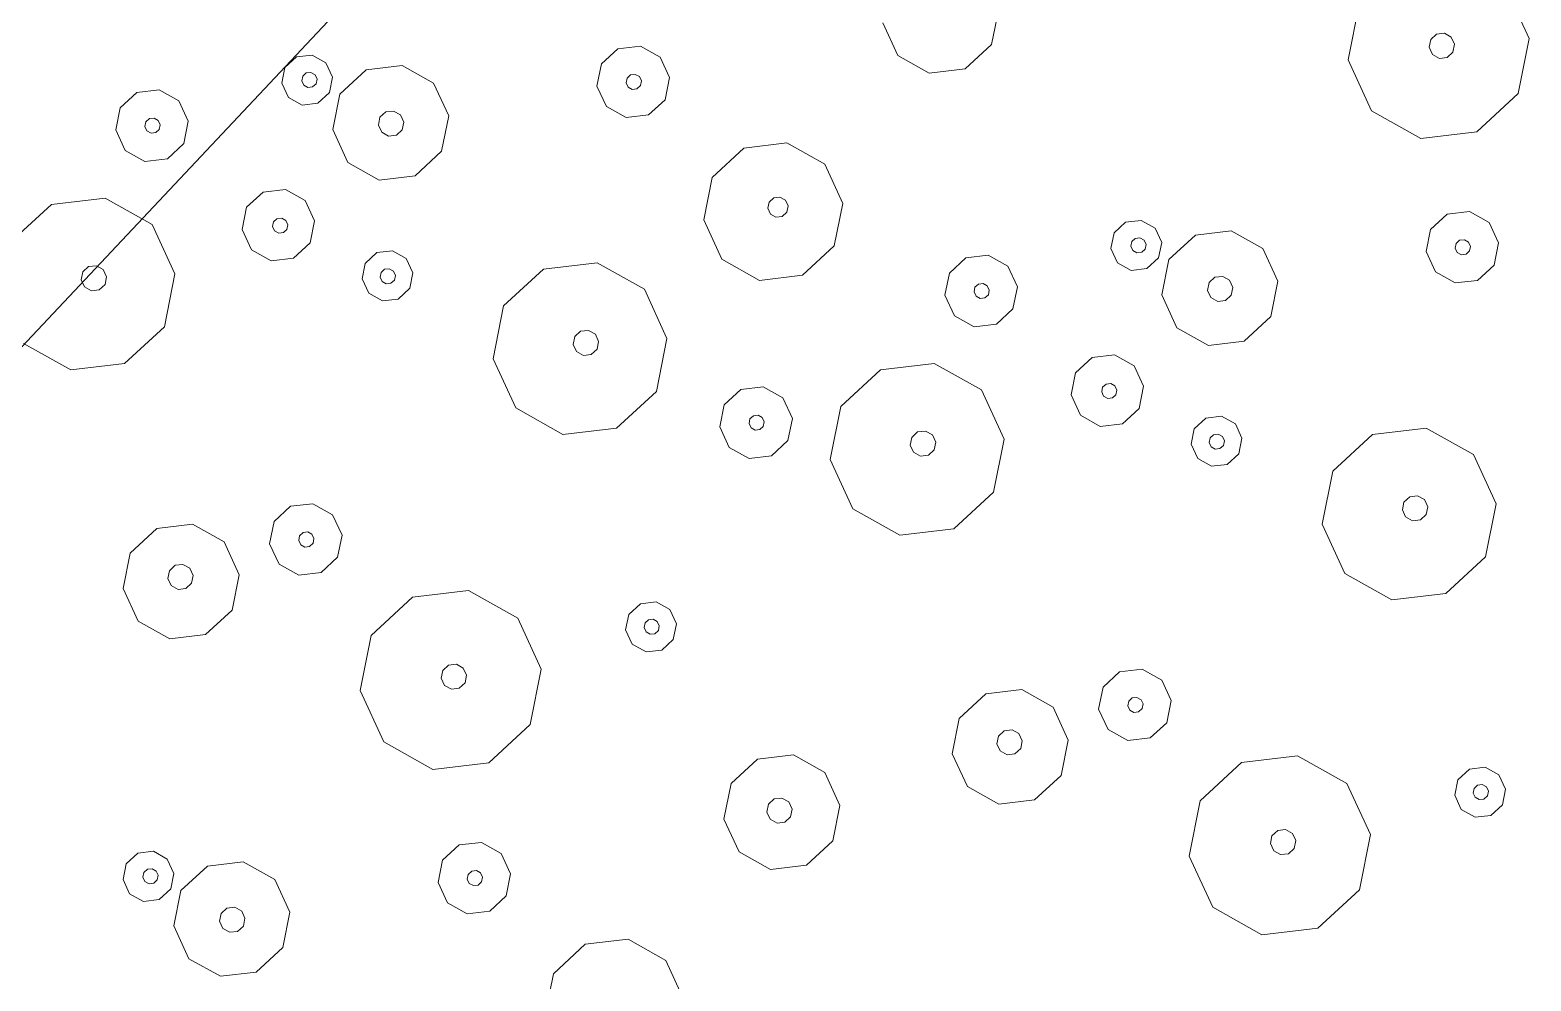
# Model space of a CAD drawing. Header units: metres. Extents: x -2858 to 512, y -1995 to 1252.
# Drawn here: x -549.546 to -546.255, y 360.227 to 362.312 of the extents above; entities that cross this region are included whole.
import ezdxf

# ---------------------------------------------------------------- set-up
doc = ezdxf.new("R2010")
doc.units = ezdxf.units.M
doc.layers.add('Calque commun', color=7, linetype='Continuous')

# ---------------------------------------------------------------- blocks, each defined once
blk = doc.blocks.new('pattern')
at = {"layer": 'Calque commun', "color": 54, "linetype": 'Continuous', "lineweight": 9}
for p, q in [((90.1759, 108.8334), (90.2057, 108.8509)), ((90.2057, 108.8509), (90.2402, 108.8477)), ((90.2402, 108.8477), (90.2661, 108.8248)), ((90.1622, 108.8016), (90.1759, 108.8334)), ((90.2041, 108.8083), (90.213, 108.8136)), ((90.213, 108.8136), (90.2234, 108.8126)), ((90.2234, 108.8126), (90.2311, 108.8057)), ((90.2661, 108.8248), (90.2737, 108.791)), ((90.1697, 108.7678), (90.1622, 108.8016)), ((90.2, 108.7988), (90.2041, 108.8083)), ((90.2022, 108.7886), (90.2, 108.7988)), ((90.21, 108.7817), (90.2022, 108.7886)), ((90.2203, 108.7808), (90.21, 108.7817)), ((90.2293, 108.786), (90.2203, 108.7808)), ((90.2334, 108.7956), (90.2293, 108.786)), ((90.2311, 108.8057), (90.2334, 108.7956)), ((90.2737, 108.791), (90.2599, 108.7592)), ((90.1956, 108.7449), (90.1697, 108.7678)), ((90.2599, 108.7592), (90.2301, 108.7416)), ((90.2301, 108.7416), (90.1956, 108.7449)), ((90.4477, 108.679), (90.5541, 108.7419)), ((90.5541, 108.7419), (90.6771, 108.7301)), ((90.6771, 108.7301), (90.7698, 108.6483)), ((90.3985, 108.5656), (90.4477, 108.679)), ((90.7698, 108.6483), (90.7967, 108.5277)), ((90.4254, 108.445), (90.3985, 108.5656)), ((90.5597, 108.5499), (90.5666, 108.5658)), ((90.5635, 108.533), (90.5597, 108.5499)), ((90.5666, 108.5658), (90.5815, 108.5745)), ((90.5815, 108.5745), (90.5987, 108.5729)), ((90.5987, 108.5729), (90.6117, 108.5615)), ((90.6117, 108.5615), (90.6154, 108.5446)), ((90.5764, 108.5215), (90.5635, 108.533)), ((90.5937, 108.5199), (90.5764, 108.5215)), ((90.6086, 108.5287), (90.5937, 108.5199)), ((90.6154, 108.5446), (90.6086, 108.5287)), ((90.7967, 108.5277), (90.7475, 108.4143)), ((89.7232, 108.4004), (89.8253, 108.4607)), ((89.8253, 108.4607), (89.9435, 108.4494)), ((89.9435, 108.4494), (90.0324, 108.3709)), ((90.518, 108.3631), (90.4254, 108.445)), ((89.676, 108.2915), (89.7232, 108.4004)), ((90.7475, 108.4143), (90.6411, 108.3514)), ((90.0324, 108.3709), (90.0582, 108.2551)), ((90.6411, 108.3514), (90.518, 108.3631)), ((89.7018, 108.1757), (89.676, 108.2915)), ((89.8212, 108.2773), (89.8281, 108.2932)), ((89.8281, 108.2932), (89.843, 108.302)), ((89.843, 108.302), (89.8603, 108.3003)), ((89.8603, 108.3003), (89.8732, 108.2889)), ((89.8732, 108.2889), (89.877, 108.272)), ((89.825, 108.2604), (89.8212, 108.2773)), ((89.838, 108.2489), (89.825, 108.2604)), ((89.8701, 108.2561), (89.8552, 108.2473)), ((89.877, 108.272), (89.8701, 108.2561)), ((90.0582, 108.2551), (90.011, 108.1462)), ((89.8552, 108.2473), (89.838, 108.2489)), ((89.7907, 108.0971), (89.7018, 108.1757)), ((90.5004, 108.1121), (90.52, 108.1575)), ((90.52, 108.1575), (90.5626, 108.1826)), ((90.5626, 108.1826), (90.6118, 108.1779)), ((90.6118, 108.1779), (90.6489, 108.1452)), ((90.011, 108.1462), (89.9088, 108.0859)), ((90.5667, 108.1165), (90.5756, 108.1218)), ((90.5756, 108.1218), (90.586, 108.1208)), ((90.586, 108.1208), (90.5938, 108.1139)), ((90.6489, 108.1452), (90.6597, 108.0969)), ((89.9088, 108.0859), (89.7907, 108.0971)), ((90.5111, 108.0638), (90.5004, 108.1121)), ((90.5626, 108.107), (90.5667, 108.1165)), ((90.5648, 108.0968), (90.5626, 108.107)), ((90.5726, 108.09), (90.5648, 108.0968)), ((90.5829, 108.089), (90.5726, 108.09)), ((90.5919, 108.0943), (90.5829, 108.089)), ((90.596, 108.1038), (90.5919, 108.0943)), ((90.5938, 108.1139), (90.596, 108.1038)), ((90.6597, 108.0969), (90.64, 108.0515)), ((90.7351, 108.0471), (90.8032, 108.0873)), ((90.8032, 108.0873), (90.882, 108.0798)), ((90.5482, 108.0311), (90.5111, 108.0638)), ((90.882, 108.0798), (90.9413, 108.0274)), ((89.2738, 107.9776), (89.2935, 108.023)), ((89.2935, 108.023), (89.3361, 108.0481)), ((89.3361, 108.0481), (89.3853, 108.0434)), ((89.3853, 108.0434), (89.4224, 108.0107)), ((90.5974, 108.0264), (90.5482, 108.0311)), ((90.64, 108.0515), (90.5974, 108.0264)), ((90.7036, 107.9745), (90.7351, 108.0471)), ((90.9413, 108.0274), (90.9585, 107.9502)), ((89.4224, 108.0107), (89.4331, 107.9625)), ((89.2846, 107.9294), (89.2738, 107.9776)), ((89.336, 107.9725), (89.3402, 107.982)), ((89.3383, 107.9624), (89.336, 107.9725)), ((89.3461, 107.9555), (89.3383, 107.9624)), ((89.3402, 107.982), (89.3491, 107.9873)), ((89.3564, 107.9545), (89.3461, 107.9555)), ((89.3491, 107.9873), (89.3594, 107.9863)), ((89.3654, 107.9598), (89.3564, 107.9545)), ((89.3594, 107.9863), (89.3672, 107.9795)), ((89.3695, 107.9693), (89.3654, 107.9598)), ((89.3672, 107.9795), (89.3695, 107.9693)), ((89.4331, 107.9625), (89.4135, 107.9171)), ((90.7208, 107.8973), (90.7036, 107.9745)), ((90.7966, 107.9571), (90.8035, 107.973)), ((90.8004, 107.9402), (90.7966, 107.9571)), ((90.8035, 107.973), (90.8184, 107.9818)), ((90.8184, 107.9818), (90.8356, 107.9802)), ((90.8356, 107.9802), (90.8486, 107.9687)), ((90.8486, 107.9687), (90.8524, 107.9518)), ((89.3217, 107.8967), (89.2846, 107.9294)), ((90.8134, 107.9288), (90.8004, 107.9402)), ((90.8306, 107.9272), (90.8134, 107.9288)), ((90.8455, 107.936), (90.8306, 107.9272)), ((90.8524, 107.9518), (90.8455, 107.936)), ((90.9585, 107.9502), (90.927, 107.8776)), ((89.3709, 107.892), (89.3217, 107.8967)), ((89.4135, 107.9171), (89.3709, 107.892)), ((89.9741, 107.8577), (89.9878, 107.8894)), ((89.9878, 107.8894), (90.0176, 107.907)), ((90.0176, 107.907), (90.0521, 107.9037)), ((90.0521, 107.9037), (90.078, 107.8808)), ((90.7801, 107.8449), (90.7208, 107.8973)), ((89.9816, 107.8239), (89.9741, 107.8577)), ((90.0135, 107.8549), (90.0176, 107.8644)), ((90.0176, 107.8644), (90.0266, 107.8697)), ((90.0266, 107.8697), (90.0369, 107.8687)), ((90.0369, 107.8687), (90.0447, 107.8619)), ((90.0447, 107.8619), (90.047, 107.8517)), ((90.078, 107.8808), (90.0856, 107.8471)), ((90.927, 107.8776), (90.8589, 107.8374)), ((88.9145, 107.7738), (89.0209, 107.8367)), ((89.0209, 107.8367), (89.144, 107.8249)), ((89.144, 107.8249), (89.2366, 107.7431)), ((90.0075, 107.801), (89.9816, 107.8239)), ((90.0158, 107.8448), (90.0135, 107.8549)), ((90.0235, 107.8379), (90.0158, 107.8448)), ((90.0339, 107.8369), (90.0235, 107.8379)), ((90.0428, 107.8422), (90.0339, 107.8369)), ((90.047, 107.8517), (90.0428, 107.8422)), ((90.0856, 107.8471), (90.0718, 107.8153)), ((90.8589, 107.8374), (90.7801, 107.8449)), ((90.042, 107.7977), (90.0075, 107.801)), ((90.0718, 107.8153), (90.042, 107.7977)), ((91.1757, 107.7695), (91.2438, 107.8097)), ((91.2438, 107.8097), (91.3225, 107.8022)), ((91.3225, 107.8022), (91.3819, 107.7499)), ((91.6835, 107.712), (91.7213, 107.7991)), ((88.8653, 107.6604), (88.9145, 107.7738)), ((89.6791, 107.7184), (89.7472, 107.7586)), ((89.7472, 107.7586), (89.826, 107.7511)), ((91.1442, 107.6969), (91.1757, 107.7695)), ((89.2366, 107.7431), (89.2635, 107.6225)), ((89.826, 107.7511), (89.8853, 107.6987)), ((91.3819, 107.7499), (91.399, 107.6727)), ((89.6476, 107.6458), (89.6791, 107.7184)), ((89.8853, 107.6987), (89.9025, 107.6215)), ((91.1614, 107.6197), (91.1442, 107.6969)), ((91.2446, 107.6811), (91.2515, 107.697)), ((91.2515, 107.697), (91.2664, 107.7058)), ((91.2664, 107.7058), (91.2836, 107.7041)), ((91.2836, 107.7041), (91.2966, 107.6927)), ((91.2966, 107.6927), (91.3004, 107.6758)), ((91.7042, 107.6194), (91.6835, 107.712)), ((89.0265, 107.6447), (89.0334, 107.6606)), ((89.0334, 107.6606), (89.0483, 107.6693)), ((89.0483, 107.6693), (89.0655, 107.6677)), ((89.0655, 107.6677), (89.0785, 107.6563)), ((89.7547, 107.654), (89.7697, 107.6628)), ((89.7697, 107.6628), (89.7869, 107.6611)), ((89.7869, 107.6611), (89.7999, 107.6497)), ((90.0468, 107.6527), (90.0894, 107.6779)), ((90.0894, 107.6779), (90.1386, 107.6732)), ((90.1386, 107.6732), (90.1757, 107.6405)), ((91.2484, 107.6642), (91.2446, 107.6811)), ((91.2614, 107.6527), (91.2484, 107.6642)), ((91.2935, 107.6599), (91.2786, 107.6511)), ((91.3004, 107.6758), (91.2935, 107.6599)), ((91.399, 107.6727), (91.3676, 107.6001)), ((89.0303, 107.6278), (89.0265, 107.6447)), ((89.0433, 107.6163), (89.0303, 107.6278)), ((89.0823, 107.6394), (89.0754, 107.6235)), ((89.0785, 107.6563), (89.0823, 107.6394)), ((89.6648, 107.5686), (89.6476, 107.6458)), ((89.7479, 107.6381), (89.7547, 107.654)), ((89.7516, 107.6212), (89.7479, 107.6381)), ((89.8036, 107.6328), (89.7967, 107.6169)), ((89.7999, 107.6497), (89.8036, 107.6328)), ((90.0272, 107.6074), (90.0468, 107.6527)), ((90.1757, 107.6405), (90.1864, 107.5922)), ((91.2786, 107.6511), (91.2614, 107.6527)), ((89.0605, 107.6147), (89.0433, 107.6163)), ((89.0754, 107.6235), (89.0605, 107.6147)), ((89.2635, 107.6225), (89.2143, 107.5091)), ((89.7646, 107.6098), (89.7516, 107.6212)), ((89.7818, 107.6081), (89.7646, 107.6098)), ((89.7967, 107.6169), (89.7818, 107.6081)), ((89.9025, 107.6215), (89.871, 107.5489)), ((90.0379, 107.5591), (90.0272, 107.6074)), ((90.0881, 107.6052), (90.0922, 107.6147)), ((90.0903, 107.5951), (90.0881, 107.6052)), ((90.0981, 107.5882), (90.0903, 107.5951)), ((90.0922, 107.6147), (90.1011, 107.62)), ((90.1011, 107.62), (90.1115, 107.619)), ((90.1115, 107.619), (90.1192, 107.6121)), ((90.1215, 107.602), (90.1174, 107.5925)), ((90.1192, 107.6121), (90.1215, 107.602)), ((91.2207, 107.5674), (91.1614, 107.6197)), ((91.3676, 107.6001), (91.2995, 107.5599)), ((91.7753, 107.5566), (91.7042, 107.6194)), ((91.9516, 107.5958), (91.8698, 107.5476)), ((89.7241, 107.5162), (89.6648, 107.5686)), ((90.1084, 107.5872), (90.0981, 107.5882)), ((90.1174, 107.5925), (90.1084, 107.5872)), ((90.1864, 107.5922), (90.1668, 107.5468)), ((90.3372, 107.502), (90.4394, 107.5623)), ((90.4394, 107.5623), (90.5575, 107.551)), ((91.2995, 107.5599), (91.2207, 107.5674)), ((89.871, 107.5489), (89.8029, 107.5087)), ((90.075, 107.5264), (90.0379, 107.5591)), ((90.1668, 107.5468), (90.1242, 107.5217)), ((90.5575, 107.551), (90.6465, 107.4725)), ((91.8698, 107.5476), (91.7753, 107.5566)), ((89.2143, 107.5091), (89.1079, 107.4462)), ((89.8029, 107.5087), (89.7241, 107.5162)), ((90.1242, 107.5217), (90.075, 107.5264)), ((90.29, 107.3931), (90.3372, 107.502)), ((89.7717, 107.4402), (89.7854, 107.4719)), ((89.7854, 107.4719), (89.8152, 107.4895)), ((89.8152, 107.4895), (89.8497, 107.4862)), ((89.8497, 107.4862), (89.8756, 107.4633)), ((89.8756, 107.4633), (89.8832, 107.4295)), ((90.6465, 107.4725), (90.6723, 107.3567)), ((89.7792, 107.4064), (89.7717, 107.4402)), ((89.8073, 107.4398), (89.8114, 107.4493)), ((89.8096, 107.4296), (89.8073, 107.4398)), ((89.8174, 107.4228), (89.8096, 107.4296)), ((89.8114, 107.4493), (89.8204, 107.4546)), ((89.8204, 107.4546), (89.8307, 107.4536)), ((89.8307, 107.4536), (89.8385, 107.4467)), ((89.8408, 107.4366), (89.8366, 107.4271)), ((89.8385, 107.4467), (89.8408, 107.4366)), ((89.8832, 107.4295), (89.8694, 107.3978)), ((89.8051, 107.3835), (89.7792, 107.4064)), ((89.8277, 107.4218), (89.8174, 107.4228)), ((89.8366, 107.4271), (89.8277, 107.4218)), ((89.8694, 107.3978), (89.8396, 107.3802)), ((90.4422, 107.3948), (90.4571, 107.4035)), ((90.4571, 107.4035), (90.4743, 107.4019)), ((90.4743, 107.4019), (90.4873, 107.3904)), ((89.8396, 107.3802), (89.8051, 107.3835)), ((90.3158, 107.2773), (90.29, 107.3931)), ((90.4353, 107.3789), (90.4422, 107.3948)), ((90.439, 107.362), (90.4353, 107.3789)), ((90.491, 107.3736), (90.4842, 107.3577)), ((90.4873, 107.3904), (90.491, 107.3736)), ((90.452, 107.3505), (90.439, 107.362)), ((90.4692, 107.3489), (90.452, 107.3505)), ((90.4842, 107.3577), (90.4692, 107.3489)), ((90.6723, 107.3567), (90.6251, 107.2478)), ((91.7495, 107.2865), (91.7692, 107.3318)), ((91.7692, 107.3318), (91.8118, 107.357)), ((91.8118, 107.357), (91.861, 107.3523)), ((91.861, 107.3523), (91.898, 107.3196)), ((90.0491, 107.2555), (90.0687, 107.3009)), ((90.0687, 107.3009), (90.1113, 107.326)), ((90.1113, 107.326), (90.1605, 107.3214)), ((90.1605, 107.3214), (90.1976, 107.2886)), ((91.898, 107.3196), (91.9088, 107.2713)), ((90.1154, 107.2599), (90.1244, 107.2652)), ((90.1244, 107.2652), (90.1347, 107.2642)), ((90.1347, 107.2642), (90.1425, 107.2574)), ((90.1976, 107.2886), (90.2084, 107.2404)), ((90.4048, 107.1987), (90.3158, 107.2773)), ((91.7603, 107.2382), (91.7495, 107.2865)), ((91.8117, 107.2814), (91.8158, 107.2909)), ((91.814, 107.2712), (91.8117, 107.2814)), ((91.8218, 107.2644), (91.814, 107.2712)), ((91.8158, 107.2909), (91.8248, 107.2962)), ((91.8321, 107.2634), (91.8218, 107.2644)), ((91.8248, 107.2962), (91.8351, 107.2952)), ((91.841, 107.2686), (91.8321, 107.2634)), ((91.8351, 107.2952), (91.8429, 107.2883)), ((91.8452, 107.2782), (91.841, 107.2686)), ((91.8429, 107.2883), (91.8452, 107.2782)), ((91.9088, 107.2713), (91.8891, 107.2259)), ((90.0598, 107.2073), (90.0491, 107.2555)), ((90.1113, 107.2504), (90.1154, 107.2599)), ((90.1135, 107.2403), (90.1113, 107.2504)), ((90.1213, 107.2334), (90.1135, 107.2403)), ((90.1317, 107.2324), (90.1213, 107.2334)), ((90.1406, 107.2377), (90.1317, 107.2324)), ((90.1447, 107.2472), (90.1406, 107.2377)), ((90.1425, 107.2574), (90.1447, 107.2472)), ((90.2084, 107.2404), (90.1887, 107.195)), ((90.6251, 107.2478), (90.5229, 107.1875)), ((91.1047, 107.2052), (91.1184, 107.237)), ((91.1184, 107.237), (91.1482, 107.2546)), ((91.1482, 107.2546), (91.1827, 107.2513)), ((91.1827, 107.2513), (91.2086, 107.2284)), ((91.7973, 107.2055), (91.7603, 107.2382)), ((90.0969, 107.1746), (90.0598, 107.2073)), ((90.5229, 107.1875), (90.4048, 107.1987)), ((91.1122, 107.1715), (91.1047, 107.2052)), ((91.1424, 107.2024), (91.1466, 107.2119)), ((91.1447, 107.1923), (91.1424, 107.2024)), ((91.1466, 107.2119), (91.1555, 107.2172)), ((91.1555, 107.2172), (91.1659, 107.2162)), ((91.1659, 107.2162), (91.1736, 107.2093)), ((91.1759, 107.1992), (91.1718, 107.1897)), ((91.1736, 107.2093), (91.1759, 107.1992)), ((91.2086, 107.2284), (91.2162, 107.1946)), ((91.8465, 107.2008), (91.7973, 107.2055)), ((91.8891, 107.2259), (91.8465, 107.2008)), ((90.1461, 107.1699), (90.0969, 107.1746)), ((90.1887, 107.195), (90.1461, 107.1699)), ((91.1381, 107.1486), (91.1122, 107.1715)), ((91.1525, 107.1854), (91.1447, 107.1923)), ((91.1628, 107.1844), (91.1525, 107.1854)), ((91.1718, 107.1897), (91.1628, 107.1844)), ((91.2162, 107.1946), (91.2024, 107.1629)), ((90.6131, 107.1259), (90.6556, 107.1511)), ((90.6556, 107.1511), (90.7049, 107.1464)), ((90.7049, 107.1464), (90.7419, 107.1137)), ((91.1726, 107.1453), (91.1381, 107.1486)), ((91.2024, 107.1629), (91.1726, 107.1453)), ((91.3902, 107.0826), (91.4966, 107.1455)), ((91.4966, 107.1455), (91.6196, 107.1338)), ((91.6196, 107.1338), (91.7123, 107.052)), ((90.5934, 107.0806), (90.6131, 107.1259)), ((90.7419, 107.1137), (90.7527, 107.0654)), ((90.6041, 107.0323), (90.5934, 107.0806)), ((90.6556, 107.0754), (90.6597, 107.085)), ((90.6578, 107.0653), (90.6556, 107.0754)), ((90.6597, 107.085), (90.6687, 107.0902)), ((90.6687, 107.0902), (90.679, 107.0893)), ((90.679, 107.0893), (90.6868, 107.0824)), ((90.689, 107.0723), (90.6849, 107.0627)), ((90.6868, 107.0824), (90.689, 107.0723)), ((91.341, 106.9692), (91.3902, 107.0826)), ((92.1548, 107.0272), (92.2229, 107.0674)), ((92.2229, 107.0674), (92.3017, 107.0599)), ((90.6656, 107.0584), (90.6578, 107.0653)), ((90.676, 107.0575), (90.6656, 107.0584)), ((90.6849, 107.0627), (90.676, 107.0575)), ((90.7527, 107.0654), (90.733, 107.02)), ((91.7123, 107.052), (91.7392, 106.9313)), ((92.3017, 107.0599), (92.3609, 107.0076)), ((90.6412, 106.9996), (90.6041, 107.0323)), ((90.733, 107.02), (90.6904, 106.9949)), ((92.1233, 106.9546), (92.1548, 107.0272)), ((92.3609, 107.0076), (92.3782, 106.9304)), ((90.6904, 106.9949), (90.6412, 106.9996)), ((91.3679, 106.8486), (91.341, 106.9692)), ((91.5022, 106.9535), (91.5091, 106.9694)), ((91.5091, 106.9694), (91.524, 106.9782)), ((91.524, 106.9782), (91.5412, 106.9765)), ((91.5412, 106.9765), (91.5542, 106.9651)), ((92.2304, 106.9628), (92.2453, 106.9716)), ((92.2453, 106.9716), (92.2626, 106.97)), ((92.2626, 106.97), (92.2755, 106.9585)), ((90.1881, 106.8939), (90.2699, 106.9422)), ((90.2699, 106.9422), (90.3644, 106.9332)), ((91.506, 106.9366), (91.5022, 106.9535)), ((91.5189, 106.9252), (91.506, 106.9366)), ((91.5579, 106.9482), (91.5511, 106.9323)), ((91.5542, 106.9651), (91.5579, 106.9482)), ((92.1405, 106.8774), (92.1233, 106.9546)), ((92.2235, 106.947), (92.2304, 106.9628)), ((92.2273, 106.9301), (92.2235, 106.947)), ((92.2793, 106.9416), (92.2724, 106.9258)), ((92.2755, 106.9585), (92.2793, 106.9416)), ((89.6425, 106.8643), (89.7106, 106.9045)), ((89.7106, 106.9045), (89.7894, 106.897)), ((90.3644, 106.9332), (90.4355, 106.8704)), ((91.5362, 106.9235), (91.5189, 106.9252)), ((91.5511, 106.9323), (91.5362, 106.9235)), ((91.7392, 106.9313), (91.69, 106.8179)), ((92.2403, 106.9186), (92.2273, 106.9301)), ((92.2575, 106.917), (92.2403, 106.9186)), ((92.2724, 106.9258), (92.2575, 106.917)), ((92.3782, 106.9304), (92.3467, 106.8578)), ((89.7894, 106.897), (89.8487, 106.8447)), ((90.1504, 106.8068), (90.1881, 106.8939)), ((90.4355, 106.8704), (90.4562, 106.7777)), ((92.1998, 106.8251), (92.1405, 106.8774)), ((89.8487, 106.8447), (89.8659, 106.7675)), ((90.6657, 106.804), (90.7678, 106.8643)), ((90.7678, 106.8643), (90.886, 106.8531)), ((90.886, 106.8531), (90.9749, 106.7745)), ((91.4605, 106.7668), (91.3679, 106.8486)), ((92.3467, 106.8578), (92.2786, 106.8176)), ((90.171, 106.7142), (90.1504, 106.8068)), ((90.2666, 106.7955), (90.2721, 106.8082)), ((90.2721, 106.8082), (90.284, 106.8152)), ((90.284, 106.8152), (90.2978, 106.8139)), ((90.2978, 106.8139), (90.3082, 106.8047)), ((90.3082, 106.8047), (90.3112, 106.7912)), ((90.6185, 106.6951), (90.6657, 106.804)), ((91.69, 106.8179), (91.5836, 106.7551)), ((92.2786, 106.8176), (92.1998, 106.8251)), ((90.2696, 106.782), (90.2666, 106.7955)), ((90.28, 106.7728), (90.2696, 106.782)), ((90.2938, 106.7715), (90.28, 106.7728)), ((90.3057, 106.7785), (90.2938, 106.7715)), ((90.3112, 106.7912), (90.3057, 106.7785)), ((90.4562, 106.7777), (90.4184, 106.6906)), ((90.9749, 106.7745), (91.0007, 106.6587)), ((92.2473, 106.749), (92.2611, 106.7807)), ((92.2611, 106.7807), (92.2909, 106.7983)), ((92.2909, 106.7983), (92.3254, 106.7951)), ((92.3254, 106.7951), (92.3513, 106.7721)), ((92.3513, 106.7721), (92.3588, 106.7384)), ((89.8659, 106.7675), (89.8344, 106.6949)), ((91.5836, 106.7551), (91.4605, 106.7668)), ((92.2549, 106.7152), (92.2473, 106.749)), ((92.283, 106.7486), (92.2871, 106.7581)), ((92.2852, 106.7385), (92.283, 106.7486)), ((92.293, 106.7316), (92.2852, 106.7385)), ((92.2871, 106.7581), (92.2961, 106.7634)), ((92.2961, 106.7634), (92.3064, 106.7624)), ((92.3064, 106.7624), (92.3142, 106.7556)), ((92.3164, 106.7454), (92.3123, 106.7359)), ((92.3142, 106.7556), (92.3164, 106.7454)), ((92.3588, 106.7384), (92.3451, 106.7066)), ((90.2422, 106.6514), (90.171, 106.7142)), ((90.7706, 106.6968), (90.7855, 106.7056)), ((90.7855, 106.7056), (90.8028, 106.704)), ((92.2808, 106.6923), (92.2549, 106.7152)), ((92.3034, 106.7306), (92.293, 106.7316)), ((92.3123, 106.7359), (92.3034, 106.7306)), ((92.3451, 106.7066), (92.3153, 106.689)), ((90.4184, 106.6906), (90.3367, 106.6424)), ((90.6443, 106.5793), (90.6185, 106.6951)), ((90.7637, 106.6809), (90.7706, 106.6968)), ((90.7675, 106.664), (90.7637, 106.6809)), ((90.8028, 106.704), (90.8157, 106.6925)), ((90.8195, 106.6756), (90.8126, 106.6597)), ((90.8157, 106.6925), (90.8195, 106.6756)), ((92.3153, 106.689), (92.2808, 106.6923)), ((90.3367, 106.6424), (90.2422, 106.6514)), ((90.7805, 106.6526), (90.7675, 106.664)), ((90.7977, 106.6509), (90.7805, 106.6526)), ((90.8126, 106.6597), (90.7977, 106.6509)), ((91.0007, 106.6587), (90.9535, 106.5499)), ((90.7332, 106.5008), (90.6443, 106.5793)), ((91.4625, 106.5611), (91.5051, 106.5862)), ((91.5051, 106.5862), (91.5543, 106.5815)), ((91.5543, 106.5815), (91.5914, 106.5488)), ((90.9535, 106.5499), (90.8513, 106.4895)), ((91.4429, 106.5157), (91.4625, 106.5611)), ((91.5914, 106.5488), (91.6021, 106.5006)), ((91.4536, 106.4675), (91.4429, 106.5157)), ((91.5051, 106.5106), (91.5092, 106.5201)), ((91.5073, 106.5005), (91.5051, 106.5106)), ((91.5092, 106.5201), (91.5181, 106.5254)), ((91.5181, 106.5254), (91.5285, 106.5244)), ((91.5285, 106.5244), (91.5363, 106.5176)), ((91.5385, 106.5074), (91.5344, 106.4979)), ((91.5363, 106.5176), (91.5385, 106.5074)), ((90.8513, 106.4895), (90.7332, 106.5008)), ((91.5151, 106.4936), (91.5073, 106.5005)), ((91.5254, 106.4926), (91.5151, 106.4936)), ((91.5344, 106.4979), (91.5254, 106.4926)), ((91.6021, 106.5006), (91.5825, 106.4552)), ((91.6776, 106.4507), (91.7457, 106.4909)), ((91.7457, 106.4909), (91.8245, 106.4834)), ((91.8245, 106.4834), (91.8838, 106.4311)), ((90.236, 106.4266), (90.2786, 106.4518)), ((90.2786, 106.4518), (90.3278, 106.4471)), ((90.3278, 106.4471), (90.3649, 106.4144)), ((91.4907, 106.4347), (91.4536, 106.4675)), ((91.5825, 106.4552), (91.5399, 106.4301)), ((91.6461, 106.3782), (91.6776, 106.4507)), ((90.2163, 106.3813), (90.236, 106.4266)), ((90.3649, 106.4144), (90.3756, 106.3661)), ((91.5399, 106.4301), (91.4907, 106.4347)), ((91.8838, 106.4311), (91.901, 106.3539)), ((90.2271, 106.333), (90.2163, 106.3813)), ((90.2785, 106.3762), (90.2827, 106.3857)), ((90.2808, 106.366), (90.2785, 106.3762)), ((90.2827, 106.3857), (90.2916, 106.391)), ((90.2916, 106.391), (90.3019, 106.39)), ((90.3019, 106.39), (90.3097, 106.3831)), ((90.3097, 106.3831), (90.312, 106.373)), ((91.6633, 106.3009), (91.6461, 106.3782)), ((91.7391, 106.3608), (91.746, 106.3767)), ((91.746, 106.3767), (91.7609, 106.3855)), ((91.7609, 106.3855), (91.7781, 106.3838)), ((91.7781, 106.3838), (91.7911, 106.3724)), ((90.2886, 106.3592), (90.2808, 106.366)), ((90.2989, 106.3582), (90.2886, 106.3592)), ((90.3079, 106.3634), (90.2989, 106.3582)), ((90.312, 106.373), (90.3079, 106.3634)), ((90.3756, 106.3661), (90.356, 106.3207)), ((91.7429, 106.3439), (91.7391, 106.3608)), ((91.7559, 106.3324), (91.7429, 106.3439)), ((91.7949, 106.3555), (91.788, 106.3396)), ((91.7911, 106.3724), (91.7949, 106.3555)), ((91.901, 106.3539), (91.8695, 106.2813)), ((90.2642, 106.3003), (90.2271, 106.333)), ((90.356, 106.3207), (90.3134, 106.2956)), ((90.9303, 106.2931), (90.9601, 106.3107)), ((90.9601, 106.3107), (90.9946, 106.3074)), ((91.7731, 106.3308), (91.7559, 106.3324)), ((91.788, 106.3396), (91.7731, 106.3308)), ((90.3134, 106.2956), (90.2642, 106.3003)), ((90.9166, 106.2613), (90.9303, 106.2931)), ((90.9946, 106.3074), (91.0205, 106.2845)), ((91.0205, 106.2845), (91.0281, 106.2507)), ((91.7226, 106.2486), (91.6633, 106.3009)), ((91.8695, 106.2813), (91.8014, 106.2411)), ((90.9241, 106.2275), (90.9166, 106.2613)), ((90.956, 106.2586), (90.9601, 106.2681)), ((90.9583, 106.2484), (90.956, 106.2586)), ((90.966, 106.2416), (90.9583, 106.2484)), ((90.9601, 106.2681), (90.9691, 106.2734)), ((90.9691, 106.2734), (90.9794, 106.2724)), ((90.9853, 106.2458), (90.9764, 106.2406)), ((90.9794, 106.2724), (90.9872, 106.2655)), ((90.9894, 106.2554), (90.9853, 106.2458)), ((90.9872, 106.2655), (90.9894, 106.2554)), ((91.0281, 106.2507), (91.0143, 106.2189)), ((91.8014, 106.2411), (91.7226, 106.2486)), ((90.95, 106.2046), (90.9241, 106.2275)), ((90.9764, 106.2406), (90.966, 106.2416)), ((91.0143, 106.2189), (90.9845, 106.2013)), ((90.9845, 106.2013), (90.95, 106.2046)), ((90.6216, 106.122), (90.6897, 106.1622)), ((90.6897, 106.1622), (90.7685, 106.1547)), ((90.7685, 106.1547), (90.8278, 106.1024)), ((90.5901, 106.0494), (90.6216, 106.122)), ((90.8278, 106.1024), (90.845, 106.0252)), ((90.9893, 106.0564), (91.0319, 106.0815)), ((91.0319, 106.0815), (91.0811, 106.0768)), ((90.6073, 105.9722), (90.5901, 106.0494)), ((90.6904, 106.0418), (90.6973, 106.0576)), ((90.6973, 106.0576), (90.7122, 106.0664)), ((90.7122, 106.0664), (90.7294, 106.0648)), ((90.7294, 106.0648), (90.7423, 106.0533)), ((90.7423, 106.0533), (90.7461, 106.0364)), ((90.9697, 106.011), (90.9893, 106.0564)), ((91.0811, 106.0768), (91.1182, 106.0441)), ((90.6941, 106.0249), (90.6904, 106.0418)), ((90.7071, 106.0134), (90.6941, 106.0249)), ((90.7243, 106.0118), (90.7071, 106.0134)), ((90.7392, 106.0206), (90.7243, 106.0118)), ((90.7461, 106.0364), (90.7392, 106.0206)), ((90.845, 106.0252), (90.8135, 105.9526)), ((91.0306, 106.0088), (91.0347, 106.0184)), ((91.0347, 106.0184), (91.0436, 106.0236)), ((91.0436, 106.0236), (91.054, 106.0226)), ((91.054, 106.0226), (91.0617, 106.0158)), ((91.0617, 106.0158), (91.064, 106.0056)), ((91.1182, 106.0441), (91.1289, 105.9958)), ((90.9804, 105.9628), (90.9697, 106.011)), ((91.0328, 105.9987), (91.0306, 106.0088)), ((91.0406, 105.9918), (91.0328, 105.9987)), ((91.0509, 105.9908), (91.0406, 105.9918)), ((91.0599, 105.9961), (91.0509, 105.9908)), ((91.064, 106.0056), (91.0599, 105.9961)), ((91.1289, 105.9958), (91.1093, 105.9505)), ((90.6666, 105.9199), (90.6073, 105.9722)), ((90.8135, 105.9526), (90.7454, 105.9124)), ((91.0175, 105.93), (90.9804, 105.9628)), ((91.1093, 105.9505), (91.0667, 105.9253)), ((91.2797, 105.9056), (91.3819, 105.9659)), ((91.3819, 105.9659), (91.5, 105.9547)), ((91.5, 105.9547), (91.589, 105.8761)), ((90.7454, 105.9124), (90.6666, 105.9199)), ((91.0667, 105.9253), (91.0175, 105.93)), ((90.7279, 105.8755), (90.7577, 105.8931)), ((90.7577, 105.8931), (90.7922, 105.8899)), ((90.7922, 105.8899), (90.8181, 105.867)), ((91.2325, 105.7967), (91.2797, 105.9056)), ((90.7142, 105.8438), (90.7279, 105.8755)), ((90.7498, 105.8434), (90.7539, 105.853)), ((90.7539, 105.853), (90.7629, 105.8582)), ((90.7629, 105.8582), (90.7732, 105.8572)), ((90.7732, 105.8572), (90.781, 105.8504)), ((90.781, 105.8504), (90.7833, 105.8402)), ((90.8181, 105.867), (90.8257, 105.8332)), ((91.589, 105.8761), (91.6148, 105.7603)), ((90.7217, 105.81), (90.7142, 105.8438)), ((90.7521, 105.8333), (90.7498, 105.8434)), ((90.7598, 105.8264), (90.7521, 105.8333)), ((90.7702, 105.8254), (90.7598, 105.8264)), ((90.7791, 105.8307), (90.7702, 105.8254)), ((90.7833, 105.8402), (90.7791, 105.8307)), ((90.8257, 105.8332), (90.8119, 105.8014)), ((90.7476, 105.7871), (90.7217, 105.81)), ((90.7821, 105.7838), (90.7476, 105.7871)), ((90.8119, 105.8014), (90.7821, 105.7838)), ((91.2583, 105.6809), (91.2325, 105.7967)), ((91.3778, 105.7825), (91.3847, 105.7984)), ((91.3847, 105.7984), (91.3996, 105.8072)), ((91.3996, 105.8072), (91.4168, 105.8055)), ((91.4168, 105.8055), (91.4298, 105.7941)), ((91.4298, 105.7941), (91.4335, 105.7772)), ((91.3815, 105.7656), (91.3778, 105.7825)), ((91.3945, 105.7542), (91.3815, 105.7656)), ((91.4117, 105.7525), (91.3945, 105.7542)), ((91.4267, 105.7613), (91.4117, 105.7525)), ((91.4335, 105.7772), (91.4267, 105.7613)), ((91.0112, 105.7045), (91.0538, 105.7297)), ((91.0538, 105.7297), (91.103, 105.725)), ((91.103, 105.725), (91.1401, 105.6923)), ((90.9916, 105.6592), (91.0112, 105.7045)), ((91.1401, 105.6923), (91.1509, 105.644)), ((91.0023, 105.6109), (90.9916, 105.6592)), ((91.0538, 105.6541), (91.0579, 105.6636)), ((91.056, 105.6439), (91.0538, 105.6541)), ((91.0579, 105.6636), (91.0668, 105.6689)), ((91.0668, 105.6689), (91.0772, 105.6679)), ((91.0772, 105.6679), (91.085, 105.661)), ((91.085, 105.661), (91.0872, 105.6509)), ((91.3473, 105.6024), (91.2583, 105.6809)), ((91.0638, 105.6371), (91.056, 105.6439)), ((91.0742, 105.6361), (91.0638, 105.6371)), ((91.0831, 105.6413), (91.0742, 105.6361)), ((91.0872, 105.6509), (91.0831, 105.6413)), ((91.1509, 105.644), (91.1312, 105.5986)), ((91.0394, 105.5782), (91.0023, 105.6109)), ((91.1312, 105.5986), (91.0886, 105.5735)), ((91.4654, 105.5911), (91.3473, 105.6024)), ((91.0886, 105.5735), (91.0394, 105.5782))]:
    blk.add_line(p, q, dxfattribs=at)
at = {"layer": 'Calque commun', "color": 7, "linetype": 'Continuous', "lineweight": 9}
mesh = blk.add_polyface(dxfattribs=at)
corners = [(70.8497, 113.5412), (53.8349, 19.1692), (74.7282, 106.3237), (76.0435, 113.5984), (74.769, 106.1763), (58.8077, 18.2701), (114.1703, 105.207), (114.1703, 98.5387)]
mesh.append_faces([[corners[k] for k in face] for face in [(3, 4, 6)]], dxfattribs={"vtx0": -1, "vtx1": -1, "color": 7})
mesh.append_faces([[corners[k] for k in face] for face in [(3, 2, 4)]], dxfattribs={"vtx0": -1, "vtx2": -1, "color": 7})
mesh.append_faces([[corners[k] for k in face] for face in [(5, 2, 1)]], dxfattribs={"vtx1": -1, "color": 7})
mesh.append_faces([[corners[k] for k in face] for face in [(0, 1, 2), (3, 0, 2)]], dxfattribs={"vtx1": -1, "vtx2": -1, "color": 7})
mesh.append_faces([[corners[k] for k in face] for face in [(4, 7, 6)]], dxfattribs={"vtx2": -1, "color": 7})

msp = doc.modelspace()

# ---------------------------------------------------------------- block references
at = {"layer": 'Calque commun', "color": 0, "linetype": 'ByBlock', "lineweight": -2, "rotation": 228.1617603435354}
msp.add_blockref('pattern', (-567.2453, 500.4263), dxfattribs=at)

doc.saveas('drawing.dxf')
